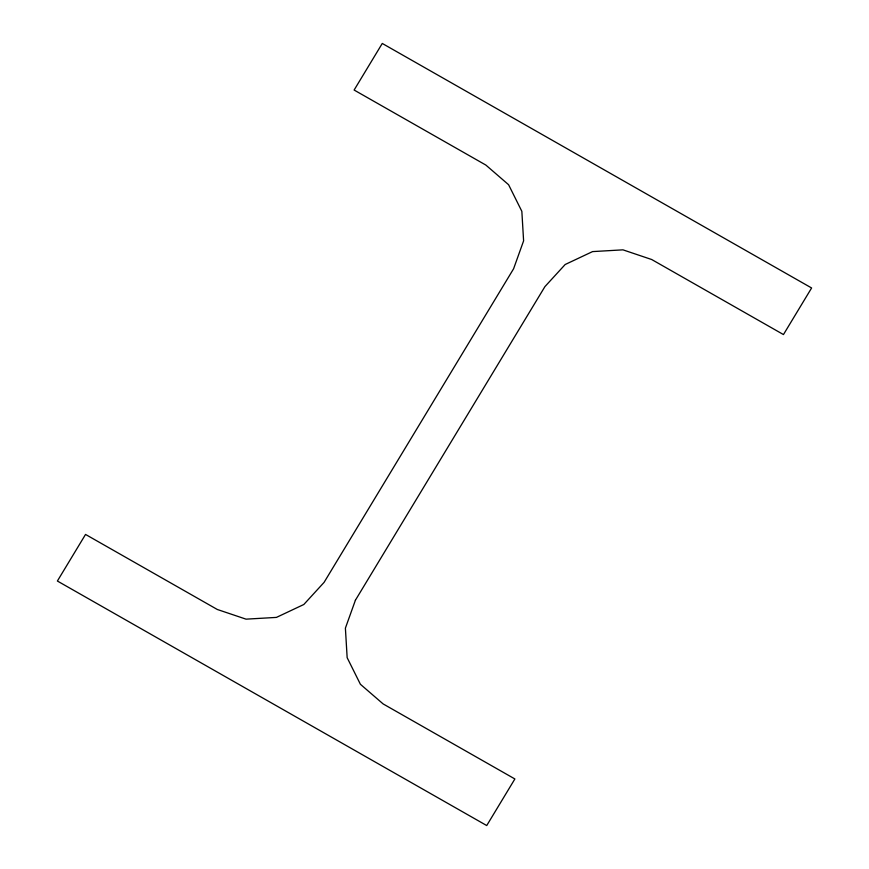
<?xml version="1.0" encoding="UTF-8"?>
<svg xmlns="http://www.w3.org/2000/svg" width="869" height="869" viewBox="0 0 869 869"><rect width="100%" height="100%" fill="white"/><g stroke="black" fill="none" stroke-linecap="round" stroke-linejoin="round"><path stroke-width="1.3" d="M355.41 600.218L345.395 628.157L347.155 657.681L360.407 684.283L383.131 703.923L514.882 778.961L486.727 825.55L57.387 581.024L85.542 534.435L217.293 609.473L246.046 619.152L276.429 617.403L303.835 604.487L324.083 582.371L513.59 268.782L523.605 240.843L521.845 211.319L508.593 184.717L485.869 165.077L354.118 90.039L382.273 43.45L811.613 287.976L783.458 334.565L651.707 259.527L622.954 249.848L592.571 251.597L565.165 264.513L544.917 286.629L355.41 600.218"/></g></svg>
